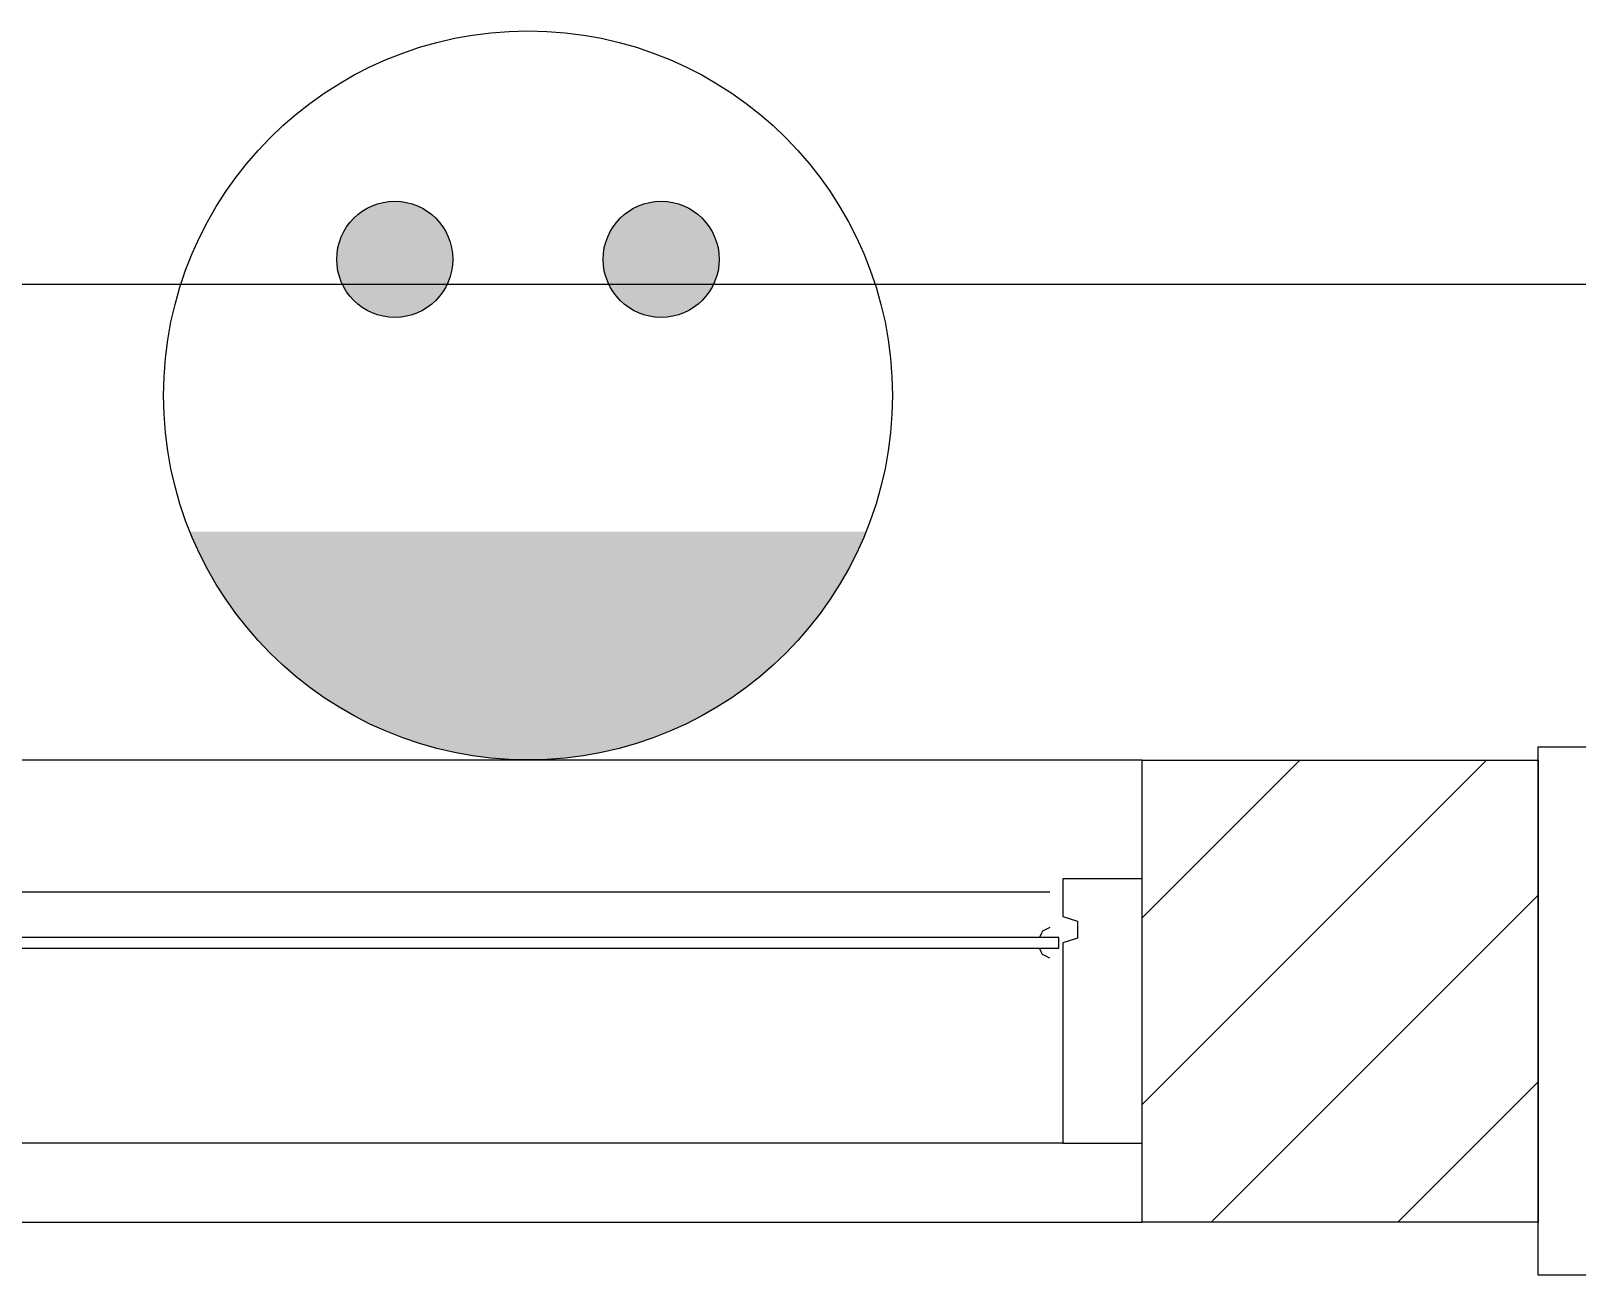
# Model space of a CAD drawing. Header units: millimetres. Extents: x 70151 to 230897, y 35202 to 113211.
# Drawn here: x 183327 to 183912, y 70214 to 70685 of the extents above; entities that cross this region are included whole.
import ezdxf

# ---------------------------------------------------------------- set-up
doc = ezdxf.new("R2010")
doc.units = ezdxf.units.MM
doc.header["$LTSCALE"] = 50
for name, color, linetype in [('03-WAL NEW', 3, 'Continuous'), ('04-WIN', 4, 'Continuous'), ('CO-DO-FR', 7, 'Continuous'), ('HAT', 8, 'Continuous'), ('RC-LIGHT', 7, 'Continuous')]:
    doc.layers.add(name, color=color, linetype=linetype)

# ---------------------------------------------------------------- blocks, each defined once
blk = doc.blocks.new('cjscjdeh')
at = {"layer": 'HAT'}
h = blk.add_hatch(dxfattribs=at)
h.set_pattern_fill('_USER', color=8, scale=50, angle=45, pattern_type=0)
h.set_pattern_definition([(45, (-1723.9, -994.563), (-35.355339, 35.355339), [])])
h.paths.add_polyline_path([(155619.52, 69414.88), (155769.52, 69414.88), (155769.52, 69239.88), (155619.52, 69239.88)])
h.paths.add_polyline_path([(153519.52, 69414.88), (153354.52, 69414.88), (153354.52, 69239.88), (153519.52, 69239.88)])
at = {"layer": '03-WAL NEW'}
blk.add_lwpolyline([(155619.52, 69414.88), (155769.52, 69414.88), (155769.52, 69239.88), (155619.52, 69239.88)], close=True, dxfattribs=at)
at = {"layer": '04-WIN', "color": 8}
for p, q in [((155584.52, 69364.88), (153544.52, 69364.88)), ((155589.52, 69269.88), (153549.52, 69269.88))]:
    blk.add_line(p, q, dxfattribs=at)
blk.add_lwpolyline([(153519.52, 69239.88), (155619.52, 69239.88), (155619.52, 69414.88), (153519.52, 69414.88)], close=True, dxfattribs=at)
for points in [[(155619.52, 69360.88), (155619.52, 69369.88), (155589.52, 69369.88), (155589.52, 69355.62), (155595.06, 69353.85), (155595.06, 69347.4), (155589.52, 69345.62), (155589.52, 69269.88), (155619.52, 69269.88), (155619.52, 69278.88)], [(153541.04, 69343.62), (155588, 69343.62), (155588, 69347.62), (153541.04, 69347.62), (153541.04, 69343.62), (153541.04, 69347.62)], [(155584.52, 69351.42), (155581.77, 69350.03), (155581.24, 69349.05), (155580.7, 69347.62)], [(155584.52, 69339.83), (155581.77, 69341.21), (155581.24, 69342.2), (155580.7, 69343.62)]]:
    blk.add_lwpolyline(points, dxfattribs=at)
at = {"layer": 'CO-DO-FR', "color": 8}
blk.add_lwpolyline([(155769.52, 69219.88), (155769.52, 69419.88), (155799.52, 69419.88), (155799.52, 69379.88), (155809.52, 69379.88), (155809.52, 69259.88), (155799.52, 69259.88), (155799.52, 69219.88), (155769.52, 69219.88)], close=True, dxfattribs=at)
blk = doc.blocks.new('ZHSTPS')
at = {"layer": 'RC-LIGHT'}
h = blk.add_hatch(color=10, dxfattribs=at)
edge = h.paths.add_edge_path()
edge.add_arc((185728.72, 67741.84), 21.98, 0, 360)
h = blk.add_hatch(color=10, dxfattribs=at)
edge = h.paths.add_edge_path()
edge.add_arc((185829.6, 67741.84), 21.98, 0, 360)
h = blk.add_hatch(color=10, dxfattribs=at)
edge = h.paths.add_edge_path()
edge.add_line((185907.15, 67638.7), (185651.17, 67638.7))
edge.add_ellipse((185779.16, 67690.31), major_axis=(97.58, 97.58), ratio=1, start_angle=156.95778, end_angle=293.04222)
at = {"layer": 'RC-LIGHT', "color": 10}
for centre, radius in [((185779.16, 67690.31), 138), ((185728.72, 67741.84), 21.98), ((185829.6, 67741.84), 21.98)]:
    blk.add_circle(centre, radius, dxfattribs=at)

msp = doc.modelspace()

# ---------------------------------------------------------------- linework, layer by layer
at = {"layer": 'RC-LIGHT'}
msp.add_line((184912.41, 70589.45), (181287.41, 70589.45), dxfattribs=at)

# ---------------------------------------------------------------- block references
msp.add_blockref('cjscjdeh', (28127.9, 994.56))
at = {"layer": 'RC-LIGHT', "color": 10}
msp.add_blockref('ZHSTPS', (-2264.3, 2857.14), dxfattribs=at)

doc.saveas('drawing.dxf')
